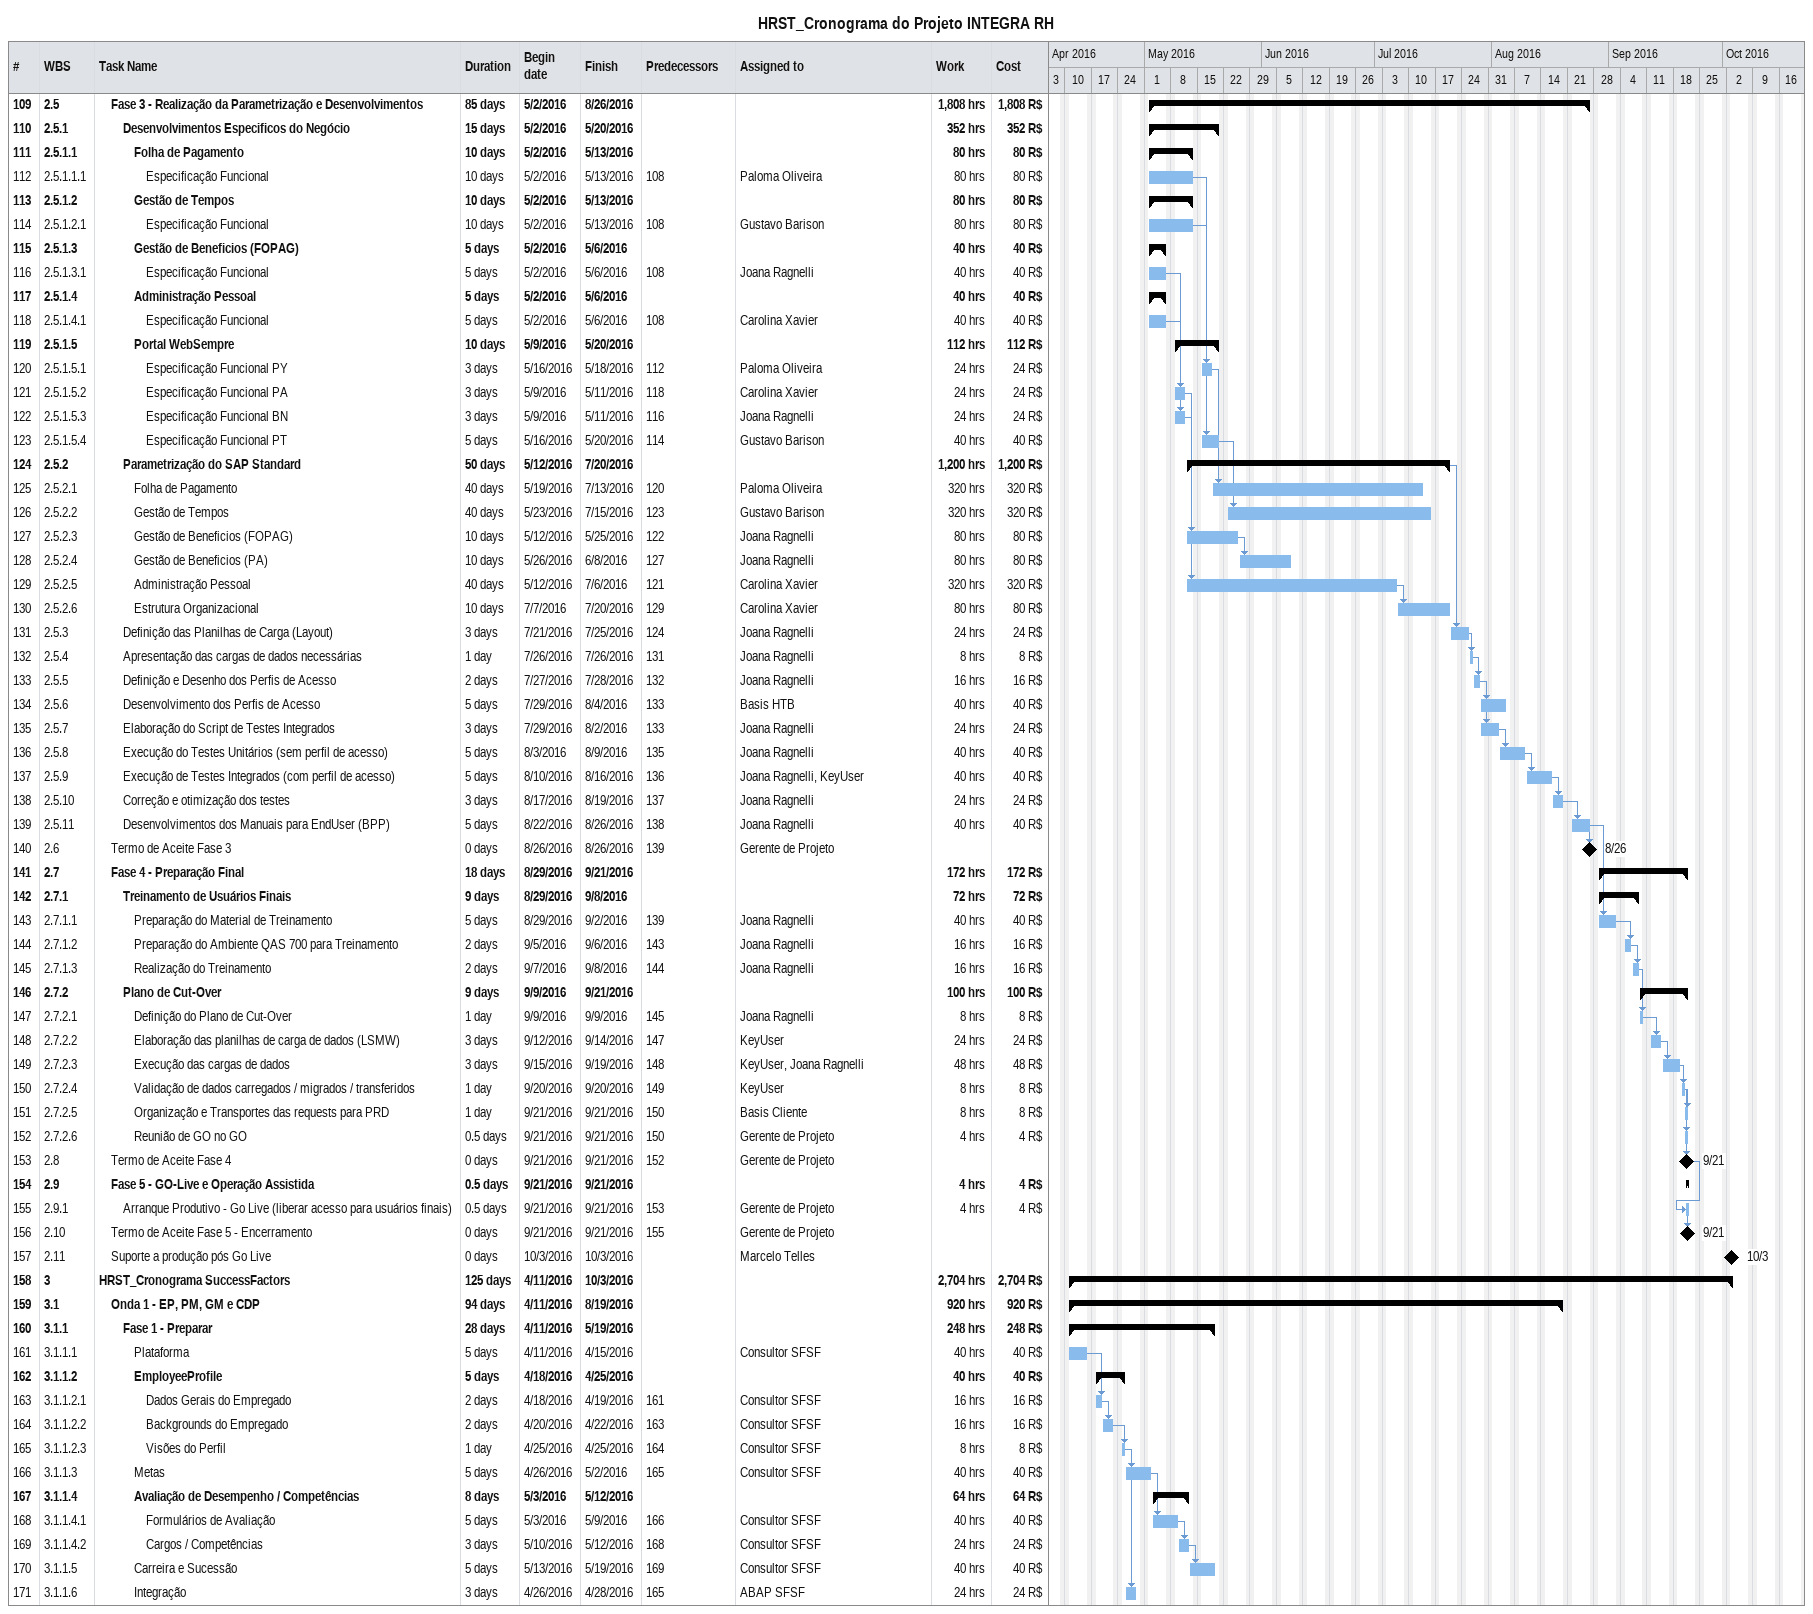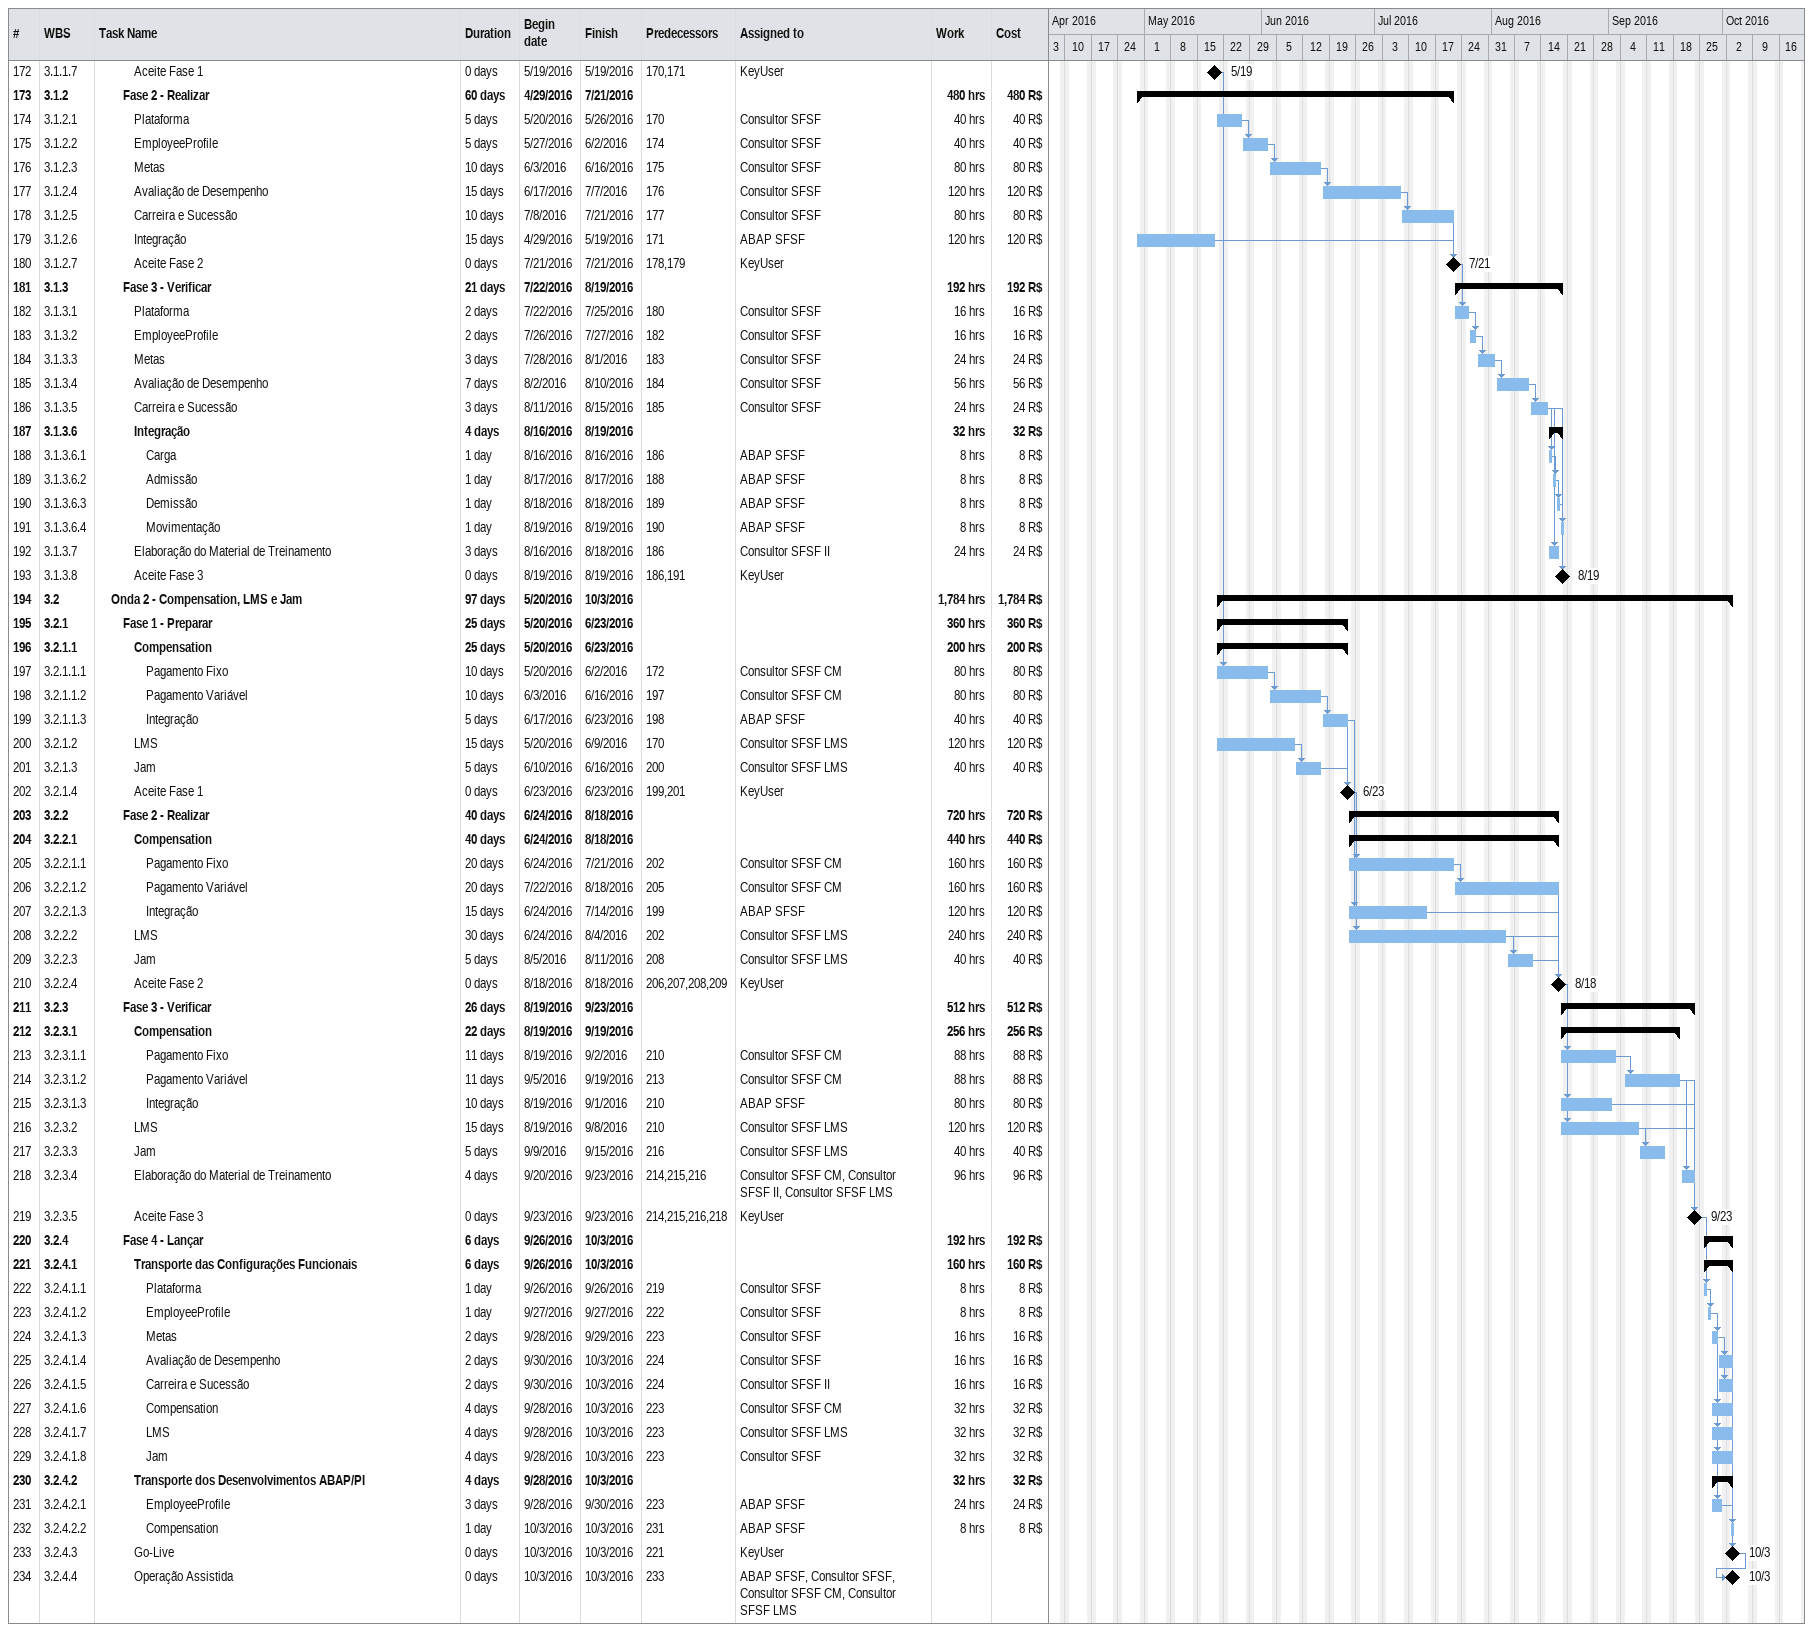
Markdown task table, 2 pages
HRST_Cronograma do Projeto INTEGRA RH

| ID | WBS | Task | Duration | Start | Finish | Predecessors | Resources | Work (h) | Cost (R$) |
|---|---|---|---|---|---|---|---|---|---|
| 109 | 2.5 | **Fase 3 - Realização da Parametrização e Desenvolvimentos** | 85d | 2016-05-02 | 2016-08-26 |  |  | 1808 | 1808 |
| 110 | 2.5.1 | **Desenvolvimentos Especificos do Negócio** | 15d | 2016-05-02 | 2016-05-20 |  |  | 352 | 352 |
| 111 | 2.5.1.1 | **Folha de Pagamento** | 10d | 2016-05-02 | 2016-05-13 |  |  | 80 | 80 |
| 112 | 2.5.1.1.1 | Especificação Funcional | 10d | 2016-05-02 | 2016-05-13 | 108 | Paloma Oliveira | 80 | 80 |
| 113 | 2.5.1.2 | **Gestão de Tempos** | 10d | 2016-05-02 | 2016-05-13 |  |  | 80 | 80 |
| 114 | 2.5.1.2.1 | Especificação Funcional | 10d | 2016-05-02 | 2016-05-13 | 108 | Gustavo Barison | 80 | 80 |
| 115 | 2.5.1.3 | **Gestão de Beneficios (FOPAG)** | 5d | 2016-05-02 | 2016-05-06 |  |  | 40 | 40 |
| 116 | 2.5.1.3.1 | Especificação Funcional | 5d | 2016-05-02 | 2016-05-06 | 108 | Joana Ragnelli | 40 | 40 |
| 117 | 2.5.1.4 | **Administração Pessoal** | 5d | 2016-05-02 | 2016-05-06 |  |  | 40 | 40 |
| 118 | 2.5.1.4.1 | Especificação Funcional | 5d | 2016-05-02 | 2016-05-06 | 108 | Carolina Xavier | 40 | 40 |
| 119 | 2.5.1.5 | **Portal WebSempre** | 10d | 2016-05-09 | 2016-05-20 |  |  | 112 | 112 |
| 120 | 2.5.1.5.1 | Especificação Funcional PY | 3d | 2016-05-16 | 2016-05-18 | 112 | Paloma Oliveira | 24 | 24 |
| 121 | 2.5.1.5.2 | Especificação Funcional PA | 3d | 2016-05-09 | 2016-05-11 | 118 | Carolina Xavier | 24 | 24 |
| 122 | 2.5.1.5.3 | Especificação Funcional BN | 3d | 2016-05-09 | 2016-05-11 | 116 | Joana Ragnelli | 24 | 24 |
| 123 | 2.5.1.5.4 | Especificação Funcional PT | 5d | 2016-05-16 | 2016-05-20 | 114 | Gustavo Barison | 40 | 40 |
| 124 | 2.5.2 | **Parametrização do SAP Standard** | 50d | 2016-05-12 | 2016-07-20 |  |  | 1200 | 1200 |
| 125 | 2.5.2.1 | Folha de Pagamento | 40d | 2016-05-19 | 2016-07-13 | 120 | Paloma Oliveira | 320 | 320 |
| 126 | 2.5.2.2 | Gestão de Tempos | 40d | 2016-05-23 | 2016-07-15 | 123 | Gustavo Barison | 320 | 320 |
| 127 | 2.5.2.3 | Gestão de Beneficios (FOPAG) | 10d | 2016-05-12 | 2016-05-25 | 122 | Joana Ragnelli | 80 | 80 |
| 128 | 2.5.2.4 | Gestão de Beneficios (PA) | 10d | 2016-05-26 | 2016-06-08 | 127 | Joana Ragnelli | 80 | 80 |
| 129 | 2.5.2.5 | Administração Pessoal | 40d | 2016-05-12 | 2016-07-06 | 121 | Carolina Xavier | 320 | 320 |
| 130 | 2.5.2.6 | Estrutura Organizacional | 10d | 2016-07-07 | 2016-07-20 | 129 | Carolina Xavier | 80 | 80 |
| 131 | 2.5.3 | Definição das Planilhas de Carga (Layout) | 3d | 2016-07-21 | 2016-07-25 | 124 | Joana Ragnelli | 24 | 24 |
| 132 | 2.5.4 | Apresentação das cargas de dados necessárias | 1d | 2016-07-26 | 2016-07-26 | 131 | Joana Ragnelli | 8 | 8 |
| 133 | 2.5.5 | Definição e Desenho dos Perfis de Acesso | 2d | 2016-07-27 | 2016-07-28 | 132 | Joana Ragnelli | 16 | 16 |
| 134 | 2.5.6 | Desenvolvimento dos Perfis de Acesso | 5d | 2016-07-29 | 2016-08-04 | 133 | Basis HTB | 40 | 40 |
| 135 | 2.5.7 | Elaboração do Script de Testes Integrados | 3d | 2016-07-29 | 2016-08-02 | 133 | Joana Ragnelli | 24 | 24 |
| 136 | 2.5.8 | Execução do Testes Unitários (sem perfil de acesso) | 5d | 2016-08-03 | 2016-08-09 | 135 | Joana Ragnelli | 40 | 40 |
| 137 | 2.5.9 | Execução de Testes Integrados (com perfil de acesso) | 5d | 2016-08-10 | 2016-08-16 | 136 | Joana Ragnelli, KeyUser | 40 | 40 |
| 138 | 2.5.10 | Correção e otimização dos testes | 3d | 2016-08-17 | 2016-08-19 | 137 | Joana Ragnelli | 24 | 24 |
| 139 | 2.5.11 | Desenvolvimentos dos Manuais para EndUser (BPP) | 5d | 2016-08-22 | 2016-08-26 | 138 | Joana Ragnelli | 40 | 40 |
| 140 | 2.6 | Termo de Aceite Fase 3 | 0d | 2016-08-26 | 2016-08-26 | 139 | Gerente de Projeto |  |  |
| 141 | 2.7 | **Fase 4 - Preparação Final** | 18d | 2016-08-29 | 2016-09-21 |  |  | 172 | 172 |
| 142 | 2.7.1 | **Treinamento de Usuários Finais** | 9d | 2016-08-29 | 2016-09-08 |  |  | 72 | 72 |
| 143 | 2.7.1.1 | Preparação do Material de Treinamento | 5d | 2016-08-29 | 2016-09-02 | 139 | Joana Ragnelli | 40 | 40 |
| 144 | 2.7.1.2 | Preparação do Ambiente QAS 700 para Treinamento | 2d | 2016-09-05 | 2016-09-06 | 143 | Joana Ragnelli | 16 | 16 |
| 145 | 2.7.1.3 | Realização do Treinamento | 2d | 2016-09-07 | 2016-09-08 | 144 | Joana Ragnelli | 16 | 16 |
| 146 | 2.7.2 | **Plano de Cut-Over** | 9d | 2016-09-09 | 2016-09-21 |  |  | 100 | 100 |
| 147 | 2.7.2.1 | Definição do Plano de Cut-Over | 1d | 2016-09-09 | 2016-09-09 | 145 | Joana Ragnelli | 8 | 8 |
| 148 | 2.7.2.2 | Elaboração das planilhas de carga de dados (LSMW) | 3d | 2016-09-12 | 2016-09-14 | 147 | KeyUser | 24 | 24 |
| 149 | 2.7.2.3 | Execução das cargas de dados | 3d | 2016-09-15 | 2016-09-19 | 148 | KeyUser, Joana Ragnelli | 48 | 48 |
| 150 | 2.7.2.4 | Validação de dados carregados / migrados / transferidos | 1d | 2016-09-20 | 2016-09-20 | 149 | KeyUser | 8 | 8 |
| 151 | 2.7.2.5 | Organização e Transportes das requests para PRD | 1d | 2016-09-21 | 2016-09-21 | 150 | Basis Cliente | 8 | 8 |
| 152 | 2.7.2.6 | Reunião de GO no GO | 0.5d | 2016-09-21 | 2016-09-21 | 150 | Gerente de Projeto | 4 | 4 |
| 153 | 2.8 | Termo de Aceite Fase 4 | 0d | 2016-09-21 | 2016-09-21 | 152 | Gerente de Projeto |  |  |
| 154 | 2.9 | **Fase 5 - GO-Live e Operação Assistida** | 0.5d | 2016-09-21 | 2016-09-21 |  |  | 4 | 4 |
| 155 | 2.9.1 | Arranque Produtivo - Go Live (liberar acesso para usuários finais) | 0.5d | 2016-09-21 | 2016-09-21 | 153 | Gerente de Projeto | 4 | 4 |
| 156 | 2.10 | Termo de Aceite Fase 5 - Encerramento | 0d | 2016-09-21 | 2016-09-21 | 155 | Gerente de Projeto |  |  |
| 157 | 2.11 | Suporte a produção pós Go Live | 0d | 2016-10-03 | 2016-10-03 |  | Marcelo Telles |  |  |
| 158 | 3 | **HRST_Cronograma SuccessFactors** | 125d | 2016-04-11 | 2016-10-03 |  |  | 2704 | 2704 |
| 159 | 3.1 | **Onda 1 - EP, PM, GM e CDP** | 94d | 2016-04-11 | 2016-08-19 |  |  | 920 | 920 |
| 160 | 3.1.1 | **Fase 1 - Preparar** | 28d | 2016-04-11 | 2016-05-19 |  |  | 248 | 248 |
| 161 | 3.1.1.1 | Plataforma | 5d | 2016-04-11 | 2016-04-15 |  | Consultor SFSF | 40 | 40 |
| 162 | 3.1.1.2 | **EmployeeProfile** | 5d | 2016-04-18 | 2016-04-25 |  |  | 40 | 40 |
| 163 | 3.1.1.2.1 | Dados Gerais do Empregado | 2d | 2016-04-18 | 2016-04-19 | 161 | Consultor SFSF | 16 | 16 |
| 164 | 3.1.1.2.2 | Backgrounds do Empregado | 2d | 2016-04-20 | 2016-04-22 | 163 | Consultor SFSF | 16 | 16 |
| 165 | 3.1.1.2.3 | Visões do Perfil | 1d | 2016-04-25 | 2016-04-25 | 164 | Consultor SFSF | 8 | 8 |
| 166 | 3.1.1.3 | Metas | 5d | 2016-04-26 | 2016-05-02 | 165 | Consultor SFSF | 40 | 40 |
| 167 | 3.1.1.4 | **Avaliação de Desempenho / Competências** | 8d | 2016-05-03 | 2016-05-12 |  |  | 64 | 64 |
| 168 | 3.1.1.4.1 | Formulários de Avaliação | 5d | 2016-05-03 | 2016-05-09 | 166 | Consultor SFSF | 40 | 40 |
| 169 | 3.1.1.4.2 | Cargos / Competências | 3d | 2016-05-10 | 2016-05-12 | 168 | Consultor SFSF | 24 | 24 |
| 170 | 3.1.1.5 | Carreira e Sucessão | 5d | 2016-05-13 | 2016-05-19 | 169 | Consultor SFSF | 40 | 40 |
| 171 | 3.1.1.6 | Integração | 3d | 2016-04-26 | 2016-04-28 | 165 | ABAP SFSF | 24 | 24 |
| 172 | 3.1.1.7 | Aceite Fase 1 | 0d | 2016-05-19 | 2016-05-19 | 170, 171 | KeyUser |  |  |
| 173 | 3.1.2 | **Fase 2 - Realizar** | 60d | 2016-04-29 | 2016-07-21 |  |  | 480 | 480 |
| 174 | 3.1.2.1 | Plataforma | 5d | 2016-05-20 | 2016-05-26 | 170 | Consultor SFSF | 40 | 40 |
| 175 | 3.1.2.2 | EmployeeProfile | 5d | 2016-05-27 | 2016-06-02 | 174 | Consultor SFSF | 40 | 40 |
| 176 | 3.1.2.3 | Metas | 10d | 2016-06-03 | 2016-06-16 | 175 | Consultor SFSF | 80 | 80 |
| 177 | 3.1.2.4 | Avaliação de Desempenho | 15d | 2016-06-17 | 2016-07-07 | 176 | Consultor SFSF | 120 | 120 |
| 178 | 3.1.2.5 | Carreira e Sucessão | 10d | 2016-07-08 | 2016-07-21 | 177 | Consultor SFSF | 80 | 80 |
| 179 | 3.1.2.6 | Integração | 15d | 2016-04-29 | 2016-05-19 | 171 | ABAP SFSF | 120 | 120 |
| 180 | 3.1.2.7 | Aceite Fase 2 | 0d | 2016-07-21 | 2016-07-21 | 178, 179 | KeyUser |  |  |
| 181 | 3.1.3 | **Fase 3 - Verificar** | 21d | 2016-07-22 | 2016-08-19 |  |  | 192 | 192 |
| 182 | 3.1.3.1 | Plataforma | 2d | 2016-07-22 | 2016-07-25 | 180 | Consultor SFSF | 16 | 16 |
| 183 | 3.1.3.2 | EmployeeProfile | 2d | 2016-07-26 | 2016-07-27 | 182 | Consultor SFSF | 16 | 16 |
| 184 | 3.1.3.3 | Metas | 3d | 2016-07-28 | 2016-08-01 | 183 | Consultor SFSF | 24 | 24 |
| 185 | 3.1.3.4 | Avaliação de Desempenho | 7d | 2016-08-02 | 2016-08-10 | 184 | Consultor SFSF | 56 | 56 |
| 186 | 3.1.3.5 | Carreira e Sucessão | 3d | 2016-08-11 | 2016-08-15 | 185 | Consultor SFSF | 24 | 24 |
| 187 | 3.1.3.6 | **Integração** | 4d | 2016-08-16 | 2016-08-19 |  |  | 32 | 32 |
| 188 | 3.1.3.6.1 | Carga | 1d | 2016-08-16 | 2016-08-16 | 186 | ABAP SFSF | 8 | 8 |
| 189 | 3.1.3.6.2 | Admissão | 1d | 2016-08-17 | 2016-08-17 | 188 | ABAP SFSF | 8 | 8 |
| 190 | 3.1.3.6.3 | Demissão | 1d | 2016-08-18 | 2016-08-18 | 189 | ABAP SFSF | 8 | 8 |
| 191 | 3.1.3.6.4 | Movimentação | 1d | 2016-08-19 | 2016-08-19 | 190 | ABAP SFSF | 8 | 8 |
| 192 | 3.1.3.7 | Elaboração do Material de Treinamento | 3d | 2016-08-16 | 2016-08-18 | 186 | Consultor SFSF II | 24 | 24 |
| 193 | 3.1.3.8 | Aceite Fase 3 | 0d | 2016-08-19 | 2016-08-19 | 186, 191 | KeyUser |  |  |
| 194 | 3.2 | **Onda 2 - Compensation, LMS e Jam** | 97d | 2016-05-20 | 2016-10-03 |  |  | 1784 | 1784 |
| 195 | 3.2.1 | **Fase 1 - Preparar** | 25d | 2016-05-20 | 2016-06-23 |  |  | 360 | 360 |
| 196 | 3.2.1.1 | **Compensation** | 25d | 2016-05-20 | 2016-06-23 |  |  | 200 | 200 |
| 197 | 3.2.1.1.1 | Pagamento Fixo | 10d | 2016-05-20 | 2016-06-02 | 172 | Consultor SFSF CM | 80 | 80 |
| 198 | 3.2.1.1.2 | Pagamento Variável | 10d | 2016-06-03 | 2016-06-16 | 197 | Consultor SFSF CM | 80 | 80 |
| 199 | 3.2.1.1.3 | Integração | 5d | 2016-06-17 | 2016-06-23 | 198 | ABAP SFSF | 40 | 40 |
| 200 | 3.2.1.2 | LMS | 15d | 2016-05-20 | 2016-06-09 | 170 | Consultor SFSF LMS | 120 | 120 |
| 201 | 3.2.1.3 | Jam | 5d | 2016-06-10 | 2016-06-16 | 200 | Consultor SFSF LMS | 40 | 40 |
| 202 | 3.2.1.4 | Aceite Fase 1 | 0d | 2016-06-23 | 2016-06-23 | 199, 201 | KeyUser |  |  |
| 203 | 3.2.2 | **Fase 2 - Realizar** | 40d | 2016-06-24 | 2016-08-18 |  |  | 720 | 720 |
| 204 | 3.2.2.1 | **Compensation** | 40d | 2016-06-24 | 2016-08-18 |  |  | 440 | 440 |
| 205 | 3.2.2.1.1 | Pagamento Fixo | 20d | 2016-06-24 | 2016-07-21 | 202 | Consultor SFSF CM | 160 | 160 |
| 206 | 3.2.2.1.2 | Pagamento Variável | 20d | 2016-07-22 | 2016-08-18 | 205 | Consultor SFSF CM | 160 | 160 |
| 207 | 3.2.2.1.3 | Integração | 15d | 2016-06-24 | 2016-07-14 | 199 | ABAP SFSF | 120 | 120 |
| 208 | 3.2.2.2 | LMS | 30d | 2016-06-24 | 2016-08-04 | 202 | Consultor SFSF LMS | 240 | 240 |
| 209 | 3.2.2.3 | Jam | 5d | 2016-08-05 | 2016-08-11 | 208 | Consultor SFSF LMS | 40 | 40 |
| 210 | 3.2.2.4 | Aceite Fase 2 | 0d | 2016-08-18 | 2016-08-18 | 206, 207, 208, 209 | KeyUser |  |  |
| 211 | 3.2.3 | **Fase 3 - Verificar** | 26d | 2016-08-19 | 2016-09-23 |  |  | 512 | 512 |
| 212 | 3.2.3.1 | **Compensation** | 22d | 2016-08-19 | 2016-09-19 |  |  | 256 | 256 |
| 213 | 3.2.3.1.1 | Pagamento Fixo | 11d | 2016-08-19 | 2016-09-02 | 210 | Consultor SFSF CM | 88 | 88 |
| 214 | 3.2.3.1.2 | Pagamento Variável | 11d | 2016-09-05 | 2016-09-19 | 213 | Consultor SFSF CM | 88 | 88 |
| 215 | 3.2.3.1.3 | Integração | 10d | 2016-08-19 | 2016-09-01 | 210 | ABAP SFSF | 80 | 80 |
| 216 | 3.2.3.2 | LMS | 15d | 2016-08-19 | 2016-09-08 | 210 | Consultor SFSF LMS | 120 | 120 |
| 217 | 3.2.3.3 | Jam | 5d | 2016-09-09 | 2016-09-15 | 216 | Consultor SFSF LMS | 40 | 40 |
| 218 | 3.2.3.4 | Elaboração do Material de Treinamento | 4d | 2016-09-20 | 2016-09-23 | 214, 215, 216 | Consultor SFSF CM, Consultor SFSF II, Consultor SFSF LMS | 96 | 96 |
| 219 | 3.2.3.5 | Aceite Fase 3 | 0d | 2016-09-23 | 2016-09-23 | 214, 215, 216, 218 | KeyUser |  |  |
| 220 | 3.2.4 | **Fase 4 - Lançar** | 6d | 2016-09-26 | 2016-10-03 |  |  | 192 | 192 |
| 221 | 3.2.4.1 | **Transporte das Configurações Funcionais** | 6d | 2016-09-26 | 2016-10-03 |  |  | 160 | 160 |
| 222 | 3.2.4.1.1 | Plataforma | 1d | 2016-09-26 | 2016-09-26 | 219 | Consultor SFSF | 8 | 8 |
| 223 | 3.2.4.1.2 | EmployeeProfile | 1d | 2016-09-27 | 2016-09-27 | 222 | Consultor SFSF | 8 | 8 |
| 224 | 3.2.4.1.3 | Metas | 2d | 2016-09-28 | 2016-09-29 | 223 | Consultor SFSF | 16 | 16 |
| 225 | 3.2.4.1.4 | Avaliação de Desempenho | 2d | 2016-09-30 | 2016-10-03 | 224 | Consultor SFSF | 16 | 16 |
| 226 | 3.2.4.1.5 | Carreira e Sucessão | 2d | 2016-09-30 | 2016-10-03 | 224 | Consultor SFSF II | 16 | 16 |
| 227 | 3.2.4.1.6 | Compensation | 4d | 2016-09-28 | 2016-10-03 | 223 | Consultor SFSF CM | 32 | 32 |
| 228 | 3.2.4.1.7 | LMS | 4d | 2016-09-28 | 2016-10-03 | 223 | Consultor SFSF LMS | 32 | 32 |
| 229 | 3.2.4.1.8 | Jam | 4d | 2016-09-28 | 2016-10-03 | 223 | Consultor SFSF | 32 | 32 |
| 230 | 3.2.4.2 | **Transporte dos Desenvolvimentos ABAP/PI** | 4d | 2016-09-28 | 2016-10-03 |  |  | 32 | 32 |
| 231 | 3.2.4.2.1 | EmployeeProfile | 3d | 2016-09-28 | 2016-09-30 | 223 | ABAP SFSF | 24 | 24 |
| 232 | 3.2.4.2.2 | Compensation | 1d | 2016-10-03 | 2016-10-03 | 231 | ABAP SFSF | 8 | 8 |
| 233 | 3.2.4.3 | Go-Live | 0d | 2016-10-03 | 2016-10-03 | 221 | KeyUser |  |  |
| 234 | 3.2.4.4 | Operação Assistida | 0d | 2016-10-03 | 2016-10-03 | 233 | ABAP SFSF, Consultor SFSF, Consultor SFSF CM, Consultor SFSF LMS |  |  |
